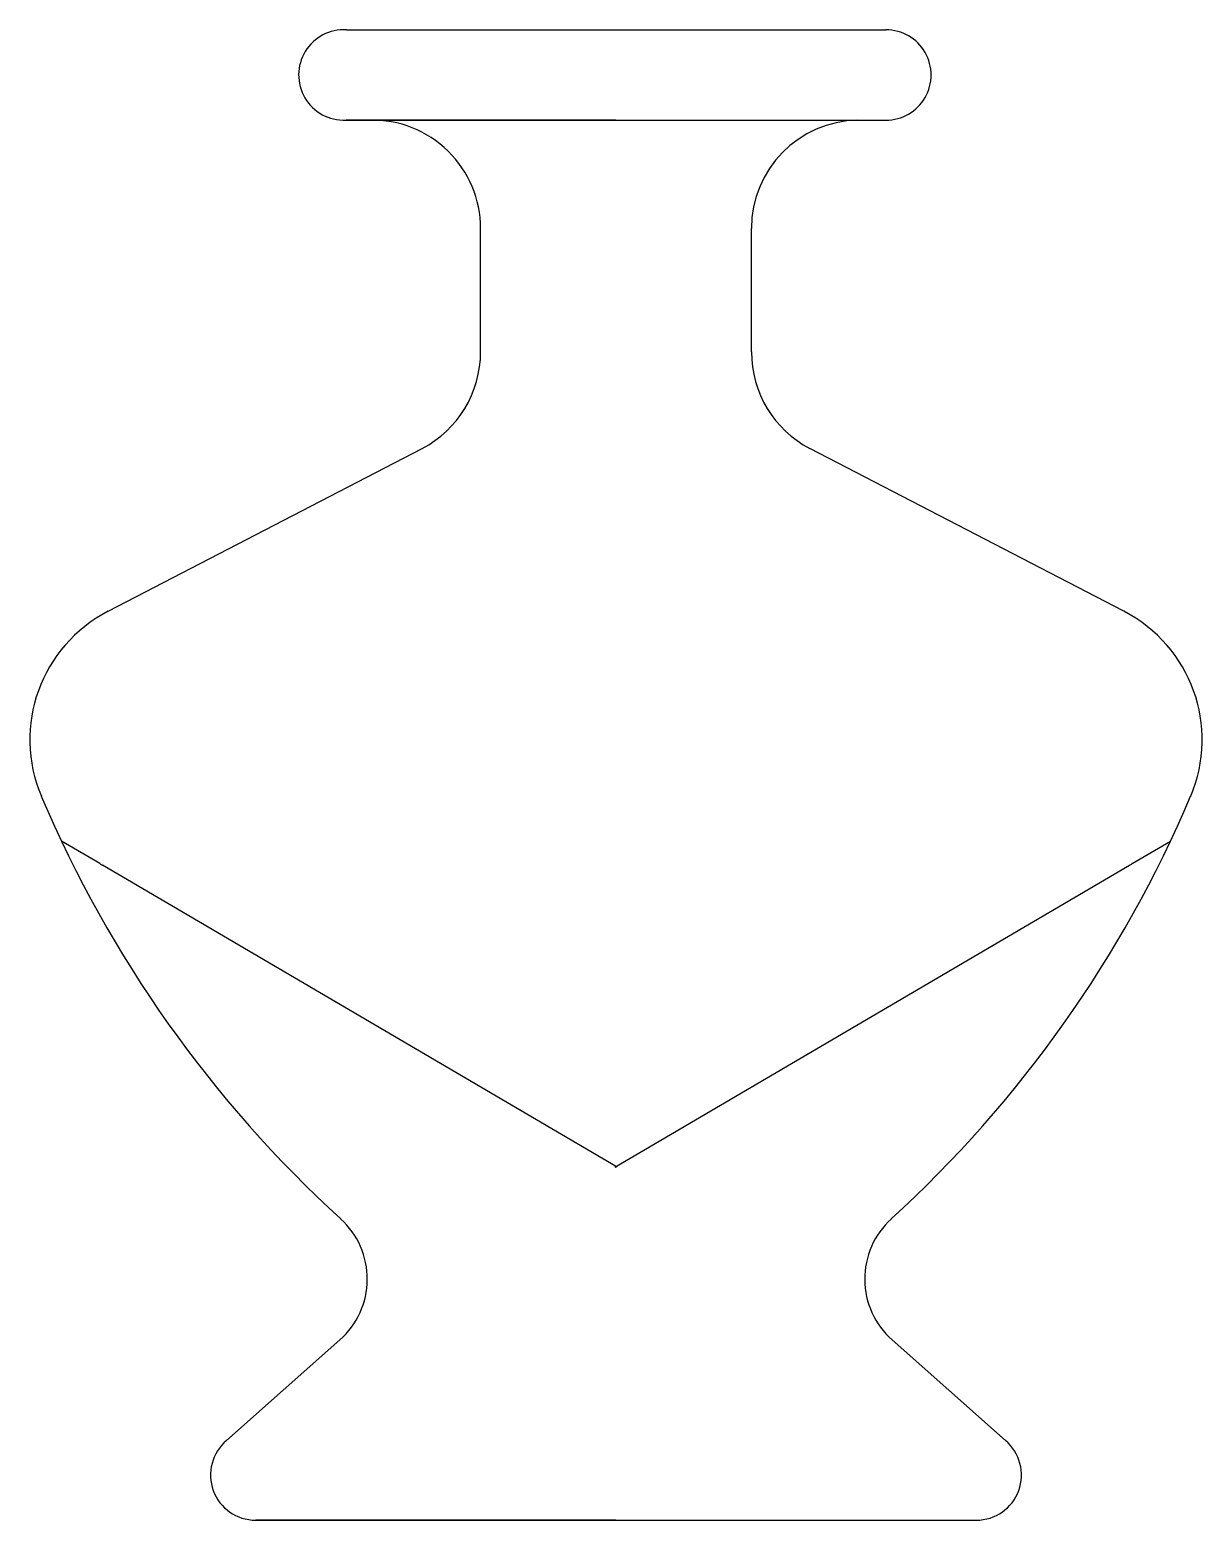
# Model space of a CAD drawing. Header units: centimetres. Extents: x 108.5 to 183.4, y 11.4 to 106.7.
import ezdxf

# ---------------------------------------------------------------- set-up
doc = ezdxf.new("R2010")
doc.units = ezdxf.units.CM

msp = doc.modelspace()

# ---------------------------------------------------------------- linework, layer by layer
for p, q in [((128.746, 106.683), (163.216, 106.688)), ((128.702, 100.917), (163.216, 100.914)), ((145.966, 100.916), (128.717, 100.914)), ((137.313, 86.097), (137.313, 93.988)), ((154.619, 86.097), (154.619, 93.988)), ((113.516, 69.52), (133.576, 79.928)), ((178.416, 69.52), (158.357, 79.928)), ((112.986, 53.392), (110.531, 54.832)), ((178.947, 53.392), (181.402, 54.832)), ((146.037, 33.999), (113.159, 53.29)), ((145.896, 33.999), (178.774, 53.29)), ((121.081, 16.518), (128.328, 22.955)), ((170.851, 16.518), (163.605, 22.955)), ((145.966, 11.427), (122.943, 11.425)), ((122.943, 11.425), (145.966, 11.427)), ((145.966, 11.427), (168.989, 11.425))]:
    msp.add_line(p, q)
for centre, radius, start, end in [((128.575, 103.801), 2.887, 86.61103, 272.52792), ((163.216, 103.801), 2.887, 269.99534, 90.00839), ((128.717, 103.801), 2.887, 268.59532, 270.00466), ((130.385, 93.988), 6.928, 359.9998, 91.10124), ((161.548, 93.988), 6.928, 91.09191, 180.0002), ((130.385, 86.078), 6.928, 297.42305, 0.16056), ((161.548, 86.078), 6.928, 179.83944, 242.57695), ((117.747, 61.308), 9.238, 117.25599, 203.02851), ((174.186, 61.308), 9.238, 336.97149, 62.74401), ((180.87, 88.14), 77.827, 203.02851, 227.59019), ((111.062, 88.14), 77.827, 312.40981, 336.97149), ((117.747, 61.308), 9.238, 238.97724, 240.21898), ((174.186, 61.308), 9.238, 299.78102, 301.02276), ((124.877, 26.84), 5.196, 311.61586, 47.59019), ((167.056, 26.84), 5.196, 132.40981, 228.38414), ((122.943, 14.312), 2.887, 130.15878, 270.00433), ((168.99, 14.312), 2.887, 269.99567, 49.84122)]:
    msp.add_arc(centre, radius, start, end)

doc.saveas('drawing.dxf')
